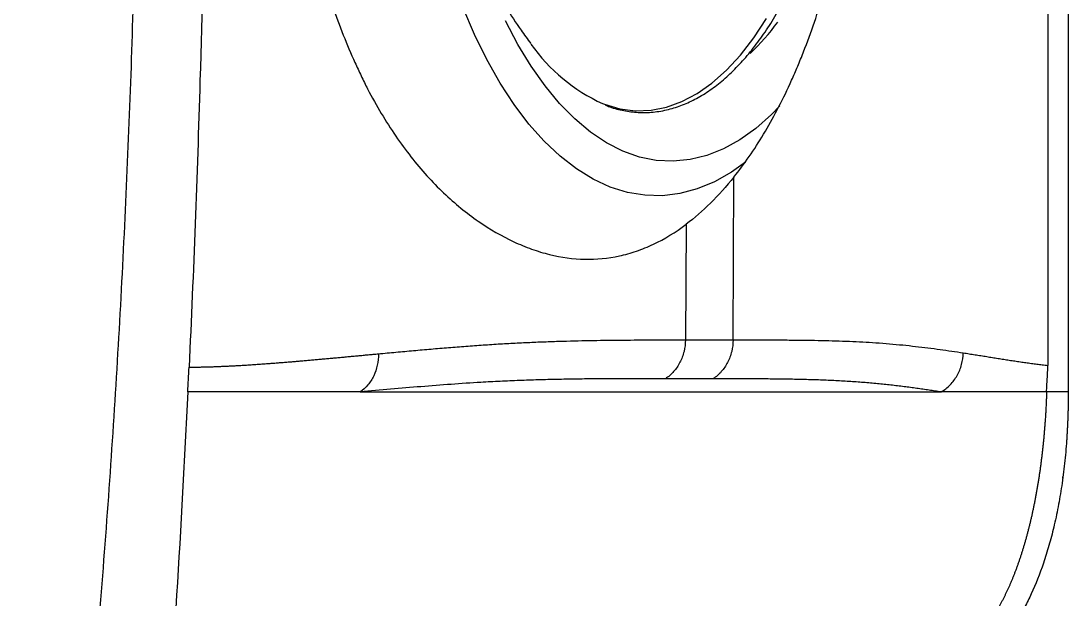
# Model space of a CAD drawing. Header units: inches. Extents: x 0 to 84, y -22 to 124.
# Drawn here: x 73.2 to 79, y 37.48 to 40.68 of the extents above; entities that cross this region are included whole.
import ezdxf

# ---------------------------------------------------------------- set-up
doc = ezdxf.new("R2010")
doc.units = ezdxf.units.IN
doc.header["$MEASUREMENT"] = 0
doc.layers.add('1', color=4, linetype='Continuous')
doc.layers.add('BDIM_CYAN', color=4, linetype='Continuous')

# ---------------------------------------------------------------- blocks, each defined once
blk = doc.blocks.new('2026 RELAY')
at = {"color": 8, "linetype": 'Continuous', "lineweight": 25, "flags": 128}
for points in [[(77.206, 39.3994), (77.1283, 39.3442), (77.0348, 39.2913), (76.9398, 39.2519), (76.8439, 39.2263), (76.7473, 39.2145), (76.6506, 39.2166), (76.5543, 39.2326), (76.4588, 39.2623), (76.3646, 39.3058), (76.272, 39.3627), (76.1817, 39.4328), (76.0939, 39.5157), (76.0091, 39.6112), (75.9277, 39.7186), (75.8501, 39.8375), (75.7766, 39.9673), (75.7077, 40.1074), (75.6436, 40.2572)], [(77.3968, 39.7116), (77.3498, 39.6634), (77.2637, 39.587), (77.1751, 39.5236), (77.0847, 39.4735), (76.9928, 39.4369), (76.9, 39.414), (76.8066, 39.405), (76.7133, 39.4098), (76.6204, 39.4285), (76.5284, 39.461), (76.4378, 39.507), (76.3491, 39.5665), (76.2626, 39.639), (76.179, 39.7241), (76.0985, 39.8216), (76.0216, 39.9308), (75.9486, 40.0512), (75.88, 40.1822)]]:
    blk.add_lwpolyline(points, dxfattribs=at)
at = {"color": 8, "linetype": 'Continuous', "lineweight": 25}
blk.add_open_spline([(78.9918, 38.1285), (78.992, 38.1285), (78.993, 38.1285), (78.9845, 38.1286), (78.9543, 38.1289), (78.8989, 38.1287), (78.8712, 38.1285)], degree=3, knots=[0, 0, 0, 0, 0.0803337, 0.3861977, 0.6927359, 1, 1, 1, 1], dxfattribs=at)
at = {"layer": '1', "color": 3, "linetype": 'Continuous', "lineweight": 25}
for p, q in [((77.1379, 38.4168), (77.1426, 39.3177)), ((76.8786, 39.0565), (76.8743, 38.4167)), ((78.9604, 37.6501), (78.9618, 37.6604))]:
    blk.add_line(p, q, dxfattribs=at)
for points, knots in [([(73.2321, 51.1327), (73.2395, 51.0842), (73.2542, 50.9871), (73.2758, 50.8415), (73.297, 50.6958), (73.3178, 50.55), (73.3382, 50.4042), (73.358, 50.2583), (73.3775, 50.1124), (73.3965, 49.9664), (73.4151, 49.8203), (73.4332, 49.6742), (73.4508, 49.528), (73.468, 49.3818), (73.4848, 49.2355), (73.5012, 49.0892), (73.5171, 48.9428), (73.5326, 48.7964), (73.5477, 48.65), (73.5624, 48.5035), (73.5767, 48.3569), (73.5906, 48.2103), (73.604, 48.0637), (73.6171, 47.9171), (73.666, 47.3507), (73.7374, 46.3634), (73.8064, 44.9541), (73.8454, 43.5435), (73.8556, 42.1325), (73.837, 40.7216), (73.7899, 39.3113), (73.7133, 37.9023), (73.6336, 36.862), (73.572, 36.1892), (73.5423, 35.8828), (73.511, 35.5766), (73.478, 35.2705), (73.4433, 34.9646), (73.407, 34.6589), (73.369, 34.3534), (73.3295, 34.0481), (73.2883, 33.743), (73.2456, 33.4381), (73.2158, 33.2351), (73.2009, 33.1335)], [0, 0, 0, 0, 0.008152, 0.016305, 0.024457, 0.032609, 0.040761, 0.048913, 0.057066, 0.065218, 0.07337, 0.081522, 0.089675, 0.097827, 0.105979, 0.114132, 0.122284, 0.130437, 0.138589, 0.146741, 0.154894, 0.163046, 0.171198, 0.17935, 0.187503, 0.265626, 0.343751, 0.421876, 0.5, 0.578124, 0.65625, 0.734374, 0.812498, 0.829543, 0.846589, 0.863635, 0.88068, 0.897726, 0.914772, 0.931818, 0.948864, 0.96591, 0.982955, 1, 1, 1, 1]), ([(79.0007, 46.1286), (79, 45.8779), (78.9985, 45.3687), (78.9966, 44.5928), (78.995, 43.7928), (78.9936, 42.9687), (78.9922, 41.9458), (78.991, 40.7531), (78.9904, 39.4198), (78.9907, 38.5519), (78.9909, 38.1285)], [0, 0, 0, 0, 0.0939784, 0.1909654, 0.2909633, 0.3939741, 0.5, 0.6745624, 0.8412255, 1, 1, 1, 1]), ([(74.1588, 45.9902), (74.1646, 45.8444), (74.1843, 45.3187), (74.2207, 44.0328), (74.2377, 42.132), (74.2041, 40.0825), (74.155, 38.7941), (74.13, 38.2658)], [0.2880336, 0.2880336, 0.2880336, 0.2880336, 0.312023, 0.374523, 0.499523, 0.624523, 0.7114894, 0.7114894, 0.7114894, 0.7114894]), ([(78.8864, 45.981), (78.8859, 45.767), (78.8847, 45.3389), (78.8832, 44.6968), (78.8819, 44.0547), (78.8808, 43.4126), (78.8798, 42.7705), (78.879, 42.1283), (78.8783, 41.4862), (78.8777, 40.8441), (78.8773, 40.202), (78.8771, 39.5599), (78.8772, 38.9178), (78.8774, 38.4897), (78.8775, 38.2756)], [0, 0, 0, 0, 0.083333, 0.166666, 0.249999, 0.333332, 0.416665, 0.499998, 0.583332, 0.666665, 0.749999, 0.833333, 0.916666, 1, 1, 1, 1]), ([(76.905, 45.2041), (76.8463, 45.2491), (76.7865, 45.2861), (76.665, 45.3449), (76.6032, 45.3667), (76.5086, 45.3881), (76.4767, 45.3933), (76.4124, 45.4), (76.3801, 45.4015), (76.2832, 45.4001), (76.2183, 45.3918), (76.0878, 45.3606), (76.0222, 45.3378), (75.9396, 45.3001), (75.9231, 45.2922), (75.8899, 45.2753), (75.8733, 45.2664), (75.8236, 45.2383), (75.7907, 45.2179), (75.6928, 45.1516), (75.6288, 45.1005), (75.5041, 44.9842), (75.4433, 44.919), (75.3701, 44.828), (75.3555, 44.8093), (75.3267, 44.771), (75.3125, 44.7513), (75.2702, 44.6911), (75.243, 44.6494), (75.1639, 44.5201), (75.1148, 44.428), (75.0237, 44.2323), (74.9817, 44.1286), (74.9241, 43.9644), (74.9057, 43.9079), (74.8712, 43.7936), (74.8551, 43.7355), (74.8096, 43.559), (74.7833, 43.438), (74.7494, 43.2517), (74.7391, 43.1888), (74.725, 43.0933), (74.7205, 43.0612), (74.712, 42.9967), (74.7079, 42.9642), (74.689, 42.8015), (74.6777, 42.6707), (74.6623, 42.4076), (74.6582, 42.2754), (74.6573, 42.076), (74.6579, 42.0094), (74.6601, 41.9092), (74.6611, 41.8757), (74.6635, 41.809), (74.6649, 41.7758), (74.6732, 41.6103), (74.6833, 41.4798), (74.7109, 41.2226), (74.7283, 41.0958), (74.7604, 40.9085), (74.7721, 40.8466), (74.7976, 40.7237), (74.8113, 40.6634), (74.8551, 40.4861), (74.888, 40.3725), (74.9616, 40.1547), (75.0024, 40.0504), (75.0584, 39.926), (75.0699, 39.9015), (75.0933, 39.853), (75.1053, 39.829), (75.1419, 39.7586), (75.167, 39.7134), (75.2447, 39.5831), (75.2994, 39.5031), (75.4145, 39.3566), (75.4748, 39.29), (75.6004, 39.1701), (75.6644, 39.1181), (75.7939, 39.0285), (75.8594, 38.9908), (75.958, 38.9448), (75.9909, 38.9312), (76.0405, 38.9134), (76.0571, 38.9079), (76.0901, 38.8979), (76.1066, 38.8934), (76.1887, 38.8731), (76.2536, 38.8643), (76.3822, 38.8616), (76.4459, 38.8676), (76.5407, 38.8882), (76.5722, 38.8969), (76.6193, 38.913), (76.635, 38.9189), (76.6662, 38.9316), (76.6817, 38.9384), (76.7588, 38.9749), (76.8193, 39.0118), (76.8786, 39.0564)], [0, 0, 0, 0, 0.03125, 0.03125, 0.0625, 0.0625, 0.078125, 0.078125, 0.09375, 0.09375, 0.125, 0.125, 0.15625, 0.15625, 0.164063, 0.164063, 0.171875, 0.171875, 0.1875, 0.1875, 0.21875, 0.21875, 0.25, 0.25, 0.257813, 0.257813, 0.265625, 0.265625, 0.28125, 0.28125, 0.3125, 0.3125, 0.34375, 0.34375, 0.359375, 0.359375, 0.375, 0.375, 0.40625, 0.40625, 0.421875, 0.421875, 0.429688, 0.429688, 0.4375, 0.4375, 0.46875, 0.46875, 0.5, 0.5, 0.515625, 0.515625, 0.523438, 0.523438, 0.53125, 0.53125, 0.5625, 0.5625, 0.59375, 0.59375, 0.609375, 0.609375, 0.625, 0.625, 0.65625, 0.65625, 0.6875, 0.6875, 0.695313, 0.695313, 0.703125, 0.703125, 0.71875, 0.71875, 0.75, 0.75, 0.78125, 0.78125, 0.8125, 0.8125, 0.84375, 0.84375, 0.859375, 0.859375, 0.867188, 0.867188, 0.875, 0.875, 0.90625, 0.90625, 0.9375, 0.9375, 0.953125, 0.953125, 0.960938, 0.960938, 0.96875, 0.96875, 1, 1, 1, 1]), ([(77.1426, 39.3177), (77.2002, 39.3897), (77.2549, 39.4691), (77.3585, 39.6415), (77.4073, 39.7346), (77.4645, 39.8597), (77.4758, 39.8851), (77.4979, 39.9369), (77.5088, 39.9633), (77.5407, 40.0433), (77.561, 40.0979), (77.6191, 40.2652), (77.6541, 40.3816), (77.7168, 40.6243), (77.7445, 40.7506), (77.7747, 40.9149), (77.7805, 40.9481), (77.7915, 41.0145), (77.7968, 41.0479), (77.8119, 41.1484), (77.8209, 41.2159), (77.8451, 41.4201), (77.8573, 41.5584), (77.8699, 41.769), (77.8732, 41.8397), (77.8766, 41.9467), (77.8775, 41.9825), (77.8787, 42.0542), (77.8791, 42.09), (77.8798, 42.2684), (77.8765, 42.4099), (77.862, 42.6904), (77.8509, 42.8295), (77.8319, 43.0017), (77.8279, 43.0361), (77.8193, 43.1045), (77.8147, 43.1384), (77.8004, 43.2394), (77.79, 43.3057), (77.7557, 43.5013), (77.7292, 43.6275), (77.6835, 43.8109), (77.6674, 43.871), (77.6416, 43.9596), (77.6327, 43.9889), (77.6146, 44.0466), (77.6053, 44.0751), (77.5579, 44.2155), (77.5167, 44.3214), (77.4276, 44.5209), (77.3797, 44.6145), (77.3028, 44.7453), (77.2763, 44.7873), (77.2221, 44.8674), (77.1943, 44.9055), (77.1658, 44.9417)], [0, 0, 0, 0, 0.0625, 0.0625, 0.125, 0.125, 0.140625, 0.140625, 0.15625, 0.15625, 0.1875, 0.1875, 0.25, 0.25, 0.3125, 0.3125, 0.328125, 0.328125, 0.34375, 0.34375, 0.375, 0.375, 0.4375, 0.4375, 0.46875, 0.46875, 0.484375, 0.484375, 0.5, 0.5, 0.5625, 0.5625, 0.625, 0.625, 0.640625, 0.640625, 0.65625, 0.65625, 0.6875, 0.6875, 0.75, 0.75, 0.78125, 0.78125, 0.796875, 0.796875, 0.8125, 0.8125, 0.875, 0.875, 0.9375, 0.9375, 0.96875, 0.96875, 1, 1, 1, 1]), ([(75.1772, 38.3397), (75.2095, 38.3427), (75.2741, 38.3488), (75.3713, 38.3576), (75.4683, 38.3662), (75.565, 38.3743), (75.6612, 38.3819), (75.7567, 38.3888), (75.8511, 38.3949), (75.9444, 38.4), (76.0365, 38.4043), (76.1275, 38.4078), (76.2442, 38.4113), (76.3854, 38.4143), (76.5503, 38.416), (76.7131, 38.4167), (76.8206, 38.4167), (76.8743, 38.4167)], [0, 0, 0, 0, 0.0538514, 0.1077071, 0.1615639, 0.2154186, 0.2692703, 0.3231204, 0.3769716, 0.430828, 0.4846894, 0.5385524, 0.5924123, 0.6943023, 0.7961889, 0.8980882, 1, 1, 1, 1]), ([(76.8743, 38.4167), (76.8742, 38.395), (76.8716, 38.3734), (76.8615, 38.3315), (76.854, 38.3113), (76.8348, 38.2738), (76.823, 38.2565), (76.7958, 38.2259), (76.7805, 38.2126), (76.7639, 38.2017)], [0, 0, 0, 0, 0.25, 0.25, 0.5, 0.5, 0.75, 0.75, 1, 1, 1, 1]), ([(76.8744, 38.4167), (76.9185, 38.4167), (77.0067, 38.4168), (77.0942, 38.4168), (77.138, 38.4168)], [0, 0, 0, 0, 0.5, 1, 1, 1, 1]), ([(77.1379, 38.4168), (77.1378, 38.3951), (77.1352, 38.3734), (77.1251, 38.3315), (77.1176, 38.3113), (77.0983, 38.2737), (77.0865, 38.2563), (77.0592, 38.2256), (77.0438, 38.2123), (77.0272, 38.2014)], [0, 0, 0, 0, 0.25, 0.25, 0.5, 0.5, 0.75, 0.75, 1, 1, 1, 1]), ([(77.1379, 38.4168), (77.1658, 38.4168), (77.2216, 38.4168), (77.3046, 38.4168), (77.3869, 38.4165), (77.4684, 38.4159), (77.5487, 38.415), (77.6277, 38.4136), (77.7053, 38.4115), (77.7812, 38.4089), (77.8553, 38.4054), (77.9293, 38.401), (78.0029, 38.3953), (78.0761, 38.3886), (78.1469, 38.381), (78.2155, 38.3727), (78.2822, 38.3639), (78.3473, 38.3546), (78.3893, 38.3482), (78.4103, 38.345)], [0, 0, 0, 0, 0.0567928, 0.1135892, 0.1703852, 0.227178, 0.2839695, 0.3407649, 0.3975714, 0.454388, 0.5112004, 0.5679956, 0.6297219, 0.69143, 0.7531318, 0.814836, 0.8765476, 0.9382687, 1, 1, 1, 1]), ([(74.13, 38.2658), (74.1375, 38.2658), (74.1525, 38.2659), (74.1753, 38.2662), (74.1984, 38.2667), (74.2217, 38.2673), (74.2452, 38.2679), (74.269, 38.2687), (74.2931, 38.2697), (74.3174, 38.2707), (74.3419, 38.2718), (74.3666, 38.273), (74.3915, 38.2744), (74.4166, 38.2758), (74.4419, 38.2773), (74.4675, 38.2789), (74.4932, 38.2806), (74.5191, 38.2824), (74.5451, 38.2842), (74.5713, 38.2861), (74.5977, 38.2881), (74.6242, 38.2902), (74.6509, 38.2923), (74.6777, 38.2945), (74.7047, 38.2967), (74.7317, 38.299), (74.7589, 38.3013), (74.7862, 38.3037), (74.8136, 38.3061), (74.8411, 38.3085), (74.8688, 38.311), (74.8965, 38.3135), (74.9242, 38.3161), (74.9521, 38.3187), (74.98, 38.3212), (75.008, 38.3239), (75.0361, 38.3265), (75.0642, 38.3291), (75.0924, 38.3318), (75.1206, 38.3344), (75.1489, 38.3371), (75.1678, 38.3388), (75.1772, 38.3397)], [0, 0, 0, 0, 0.025004, 0.050005, 0.075004, 0.100002, 0.125, 0.149997, 0.174995, 0.199992, 0.224991, 0.24999, 0.27499, 0.299992, 0.324994, 0.349998, 0.375003, 0.400009, 0.425016, 0.450023, 0.475031, 0.500039, 0.525048, 0.550055, 0.575062, 0.600068, 0.625072, 0.650074, 0.675074, 0.700072, 0.725068, 0.750062, 0.775056, 0.800049, 0.825042, 0.850034, 0.875027, 0.90002, 0.925013, 0.950008, 0.975003, 1, 1, 1, 1]), ([(75.1772, 38.3397), (75.1774, 38.3184), (75.1752, 38.297), (75.1663, 38.2559), (75.1596, 38.2361), (75.1421, 38.1993), (75.1313, 38.1823), (75.1063, 38.1523), (75.0921, 38.1392), (75.0767, 38.1285)], [0, 0, 0, 0, 0.25, 0.25, 0.5, 0.5, 0.75, 0.75, 1, 1, 1, 1]), ([(78.288, 38.1285), (78.3061, 38.1394), (78.3229, 38.1528), (78.3528, 38.1836), (78.3658, 38.2011), (78.3871, 38.2389), (78.3955, 38.2592), (78.4069, 38.3014), (78.41, 38.3232), (78.4103, 38.345)], [0, 0, 0, 0, 0.25, 0.25, 0.5, 0.5, 0.75, 0.75, 1, 1, 1, 1]), ([(78.4103, 38.345), (78.4213, 38.3433), (78.4433, 38.3399), (78.4758, 38.3348), (78.5081, 38.3296), (78.54, 38.3245), (78.5716, 38.3194), (78.6029, 38.3144), (78.634, 38.3095), (78.6649, 38.3047), (78.6956, 38.3), (78.7262, 38.2954), (78.7566, 38.291), (78.7869, 38.2869), (78.8172, 38.2829), (78.8474, 38.2791), (78.8675, 38.2768), (78.8775, 38.2756)], [0, 0, 0, 0, 0.066643, 0.1332922, 0.1999473, 0.266608, 0.3332735, 0.3999433, 0.4666166, 0.5332925, 0.59997, 0.6666479, 0.7333251, 0.8000002, 0.866672, 0.933339, 1, 1, 1, 1]), ([(74.1235, 38.1285), (74.1246, 38.1514), (74.1268, 38.1971), (74.1289, 38.2428), (74.13, 38.2658)], [0, 0, 0, 0, 0.498938, 1, 1, 1, 1]), ([(78.8712, 38.1285), (78.8715, 38.1346), (78.8719, 38.1467), (78.8729, 38.1649), (78.8739, 38.1831), (78.875, 38.2015), (78.876, 38.2199), (78.877, 38.2384), (78.8775, 38.257), (78.8775, 38.2694), (78.8775, 38.2756)], [0, 0, 0, 0, 0.1234325, 0.2472474, 0.3714899, 0.4961913, 0.6213858, 0.7470787, 0.8732617, 1, 1, 1, 1]), ([(76.7638, 38.2017), (76.7311, 38.2017), (76.6656, 38.2018), (76.5669, 38.2018), (76.4676, 38.2016), (76.3675, 38.2009), (76.2666, 38.1998), (76.1646, 38.198), (76.0614, 38.1954), (75.9569, 38.1919), (75.8509, 38.1874), (75.7255, 38.1807), (75.5793, 38.171), (75.4126, 38.158), (75.2445, 38.1436), (75.1326, 38.1336), (75.0767, 38.1285)], [0, 0, 0, 0, 0.062505, 0.125009, 0.18751, 0.250009, 0.312505, 0.375, 0.437496, 0.499998, 0.562509, 0.625019, 0.718764, 0.812505, 0.906251, 1, 1, 1, 1]), ([(77.0272, 38.2014), (77.0053, 38.2015), (76.9617, 38.2015), (76.8959, 38.2016), (76.83, 38.2016), (76.7859, 38.2017), (76.7639, 38.2017)], [0, 0, 0, 0, 0.25, 0.5, 0.75, 1, 1, 1, 1]), ([(78.288, 38.1285), (78.277, 38.1302), (78.2551, 38.1336), (78.2217, 38.1386), (78.1878, 38.1436), (78.1535, 38.1484), (78.1187, 38.1532), (78.0833, 38.1577), (78.0474, 38.1621), (78.0109, 38.1664), (77.9738, 38.1704), (77.936, 38.1741), (77.8976, 38.1777), (77.8586, 38.181), (77.8189, 38.184), (77.7785, 38.1868), (77.7374, 38.1892), (77.6956, 38.1914), (77.6531, 38.1933), (77.61, 38.1949), (77.5663, 38.1963), (77.5221, 38.1974), (77.4774, 38.1984), (77.4322, 38.1992), (77.3726, 38.2), (77.2983, 38.2007), (77.2087, 38.2011), (77.1183, 38.2013), (77.0576, 38.2014), (77.0272, 38.2014)], [0, 0, 0, 0, 0.032616, 0.065227, 0.097835, 0.130438, 0.163039, 0.195637, 0.228234, 0.260831, 0.293427, 0.326023, 0.358619, 0.391216, 0.423814, 0.456413, 0.489015, 0.52162, 0.554229, 0.586841, 0.619456, 0.652073, 0.684692, 0.717312, 0.749931, 0.812449, 0.874965, 0.937481, 1, 1, 1, 1]), ([(74.1235, 38.1285), (74.1144, 37.9432), (74.0653, 36.9986), (73.9747, 35.6756), (73.8469, 34.2266), (73.7788, 33.5357), (73.7469, 33.2231)], [0.719495, 0.719495, 0.719495, 0.719495, 0.75, 0.875, 0.9375, 0.9891494, 0.9891494, 0.9891494, 0.9891494]), ([(75.0767, 38.1286), (75.0492, 38.1286), (74.9943, 38.1286), (74.9124, 38.1286), (74.831, 38.1286), (74.75, 38.1286), (74.6695, 38.1286), (74.5896, 38.1286), (74.5102, 38.1286), (74.4315, 38.1286), (74.3534, 38.1286), (74.276, 38.1285), (74.1992, 38.1285), (74.1487, 38.1285), (74.1235, 38.1285)], [0, 0, 0, 0, 0.083308, 0.166621, 0.249939, 0.333261, 0.416587, 0.499917, 0.583251, 0.66659, 0.749933, 0.833282, 0.916637, 1, 1, 1, 1]), ([(75.0767, 38.1285), (75.3723, 38.1285), (76.1027, 38.1285), (77.0511, 38.1285), (77.8111, 38.1285), (78.1464, 38.1285), (78.288, 38.1285)], [0.1519984, 0.1519984, 0.1519984, 0.1519984, 0.3292151, 0.5792151, 0.7042151, 0.8022168, 0.8022168, 0.8022168, 0.8022168]), ([(78.8712, 38.1285), (78.86, 38.1285), (78.8375, 38.1285), (78.8033, 38.1285), (78.7688, 38.1285), (78.7339, 38.1285), (78.6986, 38.1285), (78.663, 38.1285), (78.627, 38.1285), (78.5906, 38.1286), (78.5539, 38.1286), (78.5169, 38.1286), (78.4796, 38.1286), (78.4419, 38.1286), (78.4039, 38.1286), (78.3656, 38.1286), (78.327, 38.1286), (78.301, 38.1286), (78.288, 38.1286)], [0, 0, 0, 0, 0.062506, 0.125006, 0.187501, 0.249992, 0.312481, 0.374969, 0.437457, 0.499945, 0.562436, 0.624929, 0.687426, 0.749928, 0.812436, 0.87495, 0.937471, 1, 1, 1, 1]), ([(78.9909, 38.1285), (78.9909, 38.1209), (78.9909, 38.1058), (78.9907, 38.083), (78.9904, 38.0604), (78.99, 38.0378), (78.9894, 38.0153), (78.9887, 37.9929), (78.9879, 37.9706), (78.9869, 37.9484), (78.9859, 37.9262), (78.9846, 37.9041), (78.9833, 37.8822), (78.9794, 37.8245), (78.9712, 37.7317), (78.9554, 37.6087), (78.9353, 37.4908), (78.9116, 37.3806), (78.8843, 37.2768), (78.8444, 37.1492), (78.7994, 37.0362), (78.7508, 36.9369), (78.713, 36.8692), (78.6734, 36.8068), (78.6394, 36.7598), (78.6114, 36.7246), (78.5902, 36.6995), (78.5685, 36.6755), (78.5537, 36.6605), (78.5463, 36.653)], [0, 0, 0, 0, 0.010673, 0.02131, 0.031916, 0.042493, 0.053045, 0.063577, 0.07409, 0.08459, 0.09508, 0.105563, 0.116043, 0.126523, 0.188494, 0.251194, 0.313181, 0.376922, 0.438472, 0.50219, 0.627601, 0.68863, 0.751492, 0.812659, 0.875266, 0.906088, 0.937141, 0.968441, 1, 1, 1, 1]), ([(78.8712, 38.1285), (78.871, 38.1206), (78.8704, 38.1046), (78.8694, 38.0808), (78.8683, 38.057), (78.8671, 38.0334), (78.8658, 38.0099), (78.8643, 37.9864), (78.8627, 37.9631), (78.861, 37.9399), (78.8591, 37.9168), (78.8571, 37.8938), (78.8551, 37.871), (78.8528, 37.8482), (78.8505, 37.8256), (78.8481, 37.8031), (78.8455, 37.7808), (78.8428, 37.7586), (78.84, 37.7365), (78.8371, 37.7145), (78.834, 37.6927), (78.8309, 37.6711), (78.8276, 37.6496), (78.8242, 37.6282), (78.8207, 37.607), (78.8171, 37.586), (78.8134, 37.5651), (78.8096, 37.5444), (78.8056, 37.5238), (78.8016, 37.5034), (78.7974, 37.4832), (78.7931, 37.4632), (78.7887, 37.4433), (78.7842, 37.4236), (78.7796, 37.4041), (78.7749, 37.3847), (78.7701, 37.3656), (78.7651, 37.3466), (78.7601, 37.3279), (78.7549, 37.3093), (78.7497, 37.2909), (78.7443, 37.2727), (78.7389, 37.2547), (78.7333, 37.237), (78.7277, 37.2194), (78.7219, 37.202), (78.716, 37.1849), (78.71, 37.168), (78.704, 37.1513), (78.6978, 37.1348), (78.6915, 37.1185), (78.6851, 37.1025), (78.6786, 37.0867), (78.6721, 37.0711), (78.6654, 37.0558), (78.6586, 37.0407), (78.6517, 37.0258), (78.6448, 37.0112), (78.6377, 36.9968), (78.6329, 36.9874), (78.6305, 36.9828)], [0, 0, 0, 0, 0.017537, 0.035036, 0.052498, 0.069926, 0.087322, 0.104687, 0.122024, 0.139334, 0.15662, 0.173882, 0.191123, 0.208345, 0.225548, 0.242735, 0.259907, 0.277065, 0.294211, 0.311347, 0.328473, 0.345592, 0.362704, 0.37981, 0.396912, 0.414012, 0.431109, 0.448206, 0.465303, 0.482401, 0.499502, 0.516606, 0.533714, 0.550828, 0.567947, 0.585074, 0.602208, 0.619352, 0.636504, 0.653667, 0.670841, 0.688026, 0.705224, 0.722434, 0.739658, 0.756896, 0.774148, 0.791416, 0.808699, 0.825998, 0.843314, 0.860647, 0.877998, 0.895367, 0.912755, 0.930163, 0.947591, 0.965039, 0.982509, 1, 1, 1, 1]), ([(78.6305, 36.9828), (78.6279, 36.9776), (78.6226, 36.9674), (78.6144, 36.9525), (78.6062, 36.9378), (78.5979, 36.9235), (78.5894, 36.9095), (78.5808, 36.8959), (78.5722, 36.8825), (78.5634, 36.8695), (78.5545, 36.8568), (78.5455, 36.8445), (78.5363, 36.8325), (78.5271, 36.8208), (78.5178, 36.8095), (78.5084, 36.7986), (78.4988, 36.788), (78.4892, 36.7778), (78.4794, 36.7679), (78.4729, 36.7616), (78.4696, 36.7585)], [0, 0, 0, 0, 0.0547652, 0.1096098, 0.1645359, 0.2195461, 0.2746427, 0.3298283, 0.3851054, 0.4404766, 0.4959446, 0.5515122, 0.6071823, 0.6629578, 0.7188417, 0.7748372, 0.8309474, 0.8871757, 0.9435254, 1, 1, 1, 1])]:
    blk.add_open_spline(points, degree=3, knots=knots, dxfattribs=at)
blk.add_open_spline([(77.1426, 39.3177), (77.0589, 39.2131), (76.9709, 39.126), (76.8787, 39.0565)], degree=3, dxfattribs=at)
at = {"layer": 'BDIM_CYAN', "flags": 128}
blk.add_lwpolyline([(76.4164, 39.7244), (76.4272, 39.7203), (76.5125, 39.6955), (76.5984, 39.6846), (76.6845, 39.6876), (76.7704, 39.7046), (76.8554, 39.7353), (76.9392, 39.7797), (77.0212, 39.8375), (77.1011, 39.9084), (77.1784, 39.9919), (77.2526, 40.0877), (77.3233, 40.1951)], dxfattribs=at)
at = {"layer": 'BDIM_CYAN'}
for centre, radius, start, end in [((76.3957, 40.8962), 1.2239, 313.07508, 323.9094), ((76.8216, 40.6146), 0.978, 215.01478, 245.5289)]:
    blk.add_arc(centre, radius, start, end, dxfattribs=at)
for points, knots in [([(75.4275, 42.18), (75.4279, 42.1185), (75.4284, 42.0318), (75.434, 41.9038), (75.4409, 41.7941), (75.4527, 41.664), (75.469, 41.5284), (75.4904, 41.3878), (75.5173, 41.2444), (75.5499, 41.0996), (75.5884, 40.9546), (75.6333, 40.8102), (75.6849, 40.6673), (75.7436, 40.5266), (75.8095, 40.3892), (75.8833, 40.2566), (75.9528, 40.1454), (76.0011, 40.0813), (76.0193, 40.0571)], [0, 0, 0, 0, 0.077315, 0.109055, 0.161669, 0.21629, 0.274929, 0.336204, 0.399628, 0.464846, 0.531641, 0.599877, 0.669443, 0.740209, 0.811955, 0.884248, 0.956396, 1, 1, 1, 1]), ([(76.4308, 39.7165), (76.4393, 39.7129), (76.4731, 39.6985), (76.5341, 39.684), (76.6141, 39.6735), (76.6969, 39.6754), (76.779, 39.6895), (76.8592, 39.7153), (76.936, 39.7512), (77.0113, 39.7978), (77.0848, 39.8547), (77.1561, 39.9216), (77.225, 39.9983), (77.2911, 40.0842), (77.3544, 40.1791), (77.4145, 40.2825), (77.4712, 40.3939), (77.5243, 40.5129), (77.5736, 40.6388), (77.6189, 40.771), (77.6599, 40.909), (77.6966, 41.0518), (77.7287, 41.1986), (77.7561, 41.348), (77.7786, 41.4981), (77.7959, 41.6444), (77.8079, 41.7774), (77.8155, 41.8948), (77.8215, 42.0225), (77.8227, 42.1133), (77.8234, 42.1699)], [0, 0, 0, 0, 0.012528, 0.049702, 0.087751, 0.126985, 0.167725, 0.205363, 0.24308, 0.280859, 0.318676, 0.356508, 0.394338, 0.432159, 0.469959, 0.507736, 0.545487, 0.583204, 0.620878, 0.658494, 0.696028, 0.73344, 0.770666, 0.80759, 0.84397, 0.879232, 0.91154, 0.937335, 0.960966, 1, 1, 1, 1])]:
    blk.add_open_spline(points, degree=3, knots=knots, dxfattribs=at)

msp = doc.modelspace()

# ---------------------------------------------------------------- block references
msp.add_blockref('2026 RELAY', (0, 0.5))

doc.saveas('drawing.dxf')
